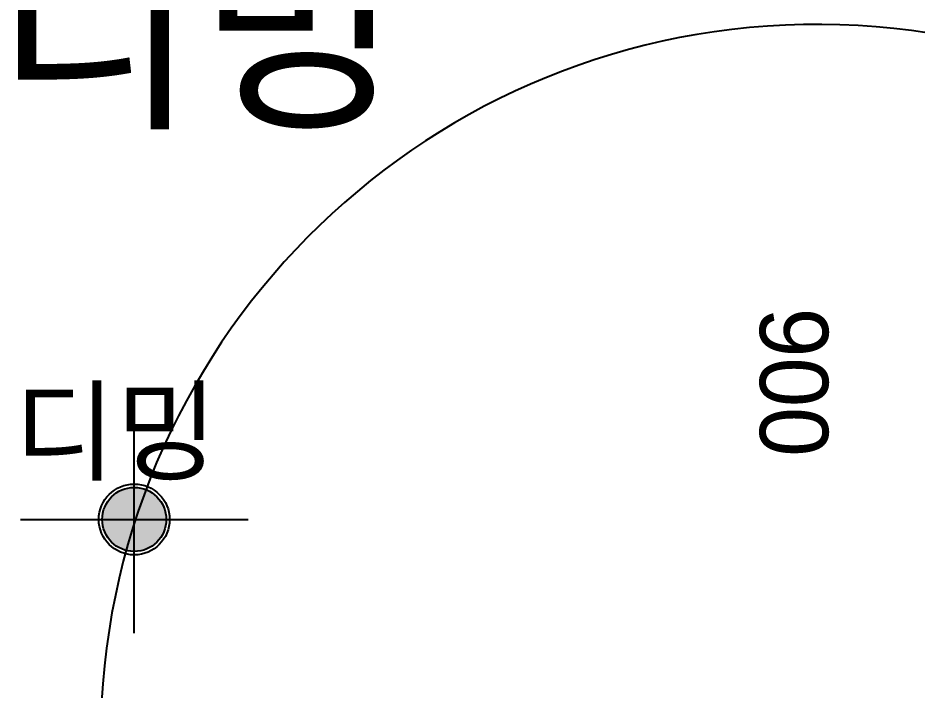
# Model space of a CAD drawing. Extents: x 11477420 to 23072185, y -28506554 to -14238804.
# Drawn here: x 11519710 to 11520764, y -14283124 to -14282337 of the extents above; entities that cross this region are included whole.
import ezdxf
from ezdxf.enums import TextEntityAlignment as Align

# ---------------------------------------------------------------- set-up
doc = ezdxf.new("R2010")
doc.units = 0
doc.header["$LTSCALE"] = 50
doc.header["$MEASUREMENT"] = 0
doc.layers.get('0').update_dxf_attribs({"linetype": 'CONTINUOUS'})
for name, color, linetype in [('2.글자선', 60, 'CONTINUOUS'), ('CO-DOOR', 8, 'CONTINUOUS'), ('RC-LIGHT', 7, 'CONTINUOUS')]:
    doc.layers.add(name, color=color, linetype=linetype)
doc.styles.add('W-TEXT2', font='Dotum.ttf')
doc.styles.add('맑은 고딕', font='malgun.ttf')

# ---------------------------------------------------------------- blocks, each defined once
blk = doc.blocks.new('flooor2')
at = {"layer": 'CO-DOOR'}
blk.add_arc((11520646.4, -14283184.2), 839.8, 1.0082, 178.3093, dxfattribs=at)
at = {"layer": '2.글자선', "color": 8, "style": 'W-TEXT2'}
blk.add_text('900', height=80, rotation=270, dxfattribs=at).set_placement((11520618.9, -14282763.7), align=Align.MIDDLE_CENTER)
blk = doc.blocks.new('1')
at = {"linetype": 'Continuous'}
h = blk.add_hatch(color=4, dxfattribs=at)
h.dxf.hatch_style = 1
edge = h.paths.add_edge_path()
edge.add_arc((11539653.5, -14273503.8), 37.5, 0, 360)
at = {"color": 1, "linetype": 'Continuous'}
for p, q in [((11539653.5, -14273637.1), (11539653.5, -14273370.5)), ((11539520.2, -14273503.8), (11539786.8, -14273503.8))]:
    blk.add_line(p, q, dxfattribs=at)
at = {"color": 4, "linetype": 'Continuous'}
for radius in [41.5, 37.5]:
    blk.add_circle((11539653.5, -14273503.8), radius, dxfattribs=at)

msp = doc.modelspace()

# ---------------------------------------------------------------- block references
msp.add_blockref('flooor2', (0, 0))
at = {"layer": 'RC-LIGHT'}
msp.add_blockref('1', (-19807.4, -9420.7), dxfattribs=at)

# ---------------------------------------------------------------- texts
at = {"layer": '2.글자선', "color": 30, "style": '맑은 고딕'}
for height, p in [(190.14, (11519682, -14282256.7)), (95.07, (11519705.2, -14282773.6))]:
    msp.add_text('디밍', height=height, dxfattribs=at).set_placement(p, align=Align.TOP_LEFT)

doc.saveas('drawing.dxf')
